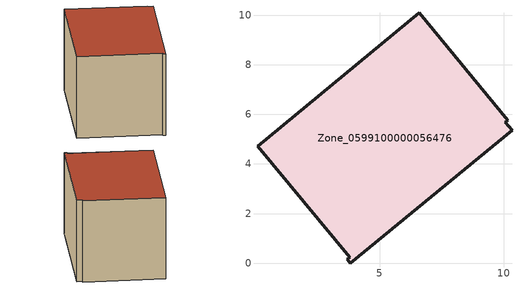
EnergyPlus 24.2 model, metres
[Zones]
Zone_0599100000056476
 floor ground (C_G): 10.16,5.77 10.07,5.69 10.34,5.37 3.82,0 3.69,0.15 3.8,0.25 0.09,4.72 6.6,10.1 z3.09
 wall outside (C_F): 6.6,10.1 0.09,4.72 3.8,0.25 3.69,0.15 3.82,0 10.34,5.37 10.07,5.69 10.16,5.77 6.6,10.1 z3.09:9.01
 roof outside (C_R): 10.07,5.69 10.16,5.77 6.6,10.1 0.09,4.72 3.8,0.25 3.69,0.15 3.82,0 10.34,5.37 z9.01
[BUILDING]
Pand.0599100000056476: North Axis=0; Terrain=City; Loads Convergence Tolerance Value=0.04; Temperature Convergence Tolerance Value=0.4; Solar Distribution=FullExterior; Maximum Number of Warmup Days=25; Minimum Number of Warmup Days=1
[Site:Location]
Rotterdam.The.Hague.AP_ZH_NLD Design_Conditions: Latitude=51.96; Longitude=4.45; Time Zone=1; Elevation=-4.5
[SITE:GROUNDTEMPERATURE:BUILDINGSURFACE]
18, 18, 18, 18, 18, 18, 18, 18, 18, 18, 18, 18
[MATERIAL] Thermal Absorptance=0.9; Solar Absorptance=0.7; Visible Absorptance=0.7
Name | Roughness | Thickness | Conductivity | Density | Specific Heat
G.TI.1946-1964 | MediumSmooth | 0.15 | 1 | 540 | 1210
F.TI.1946-1964 | Rough | 0.3 | 0.857143 | 1920 | 840
R.TI.1946-1964 | MediumRough | 0.2 | 0.277778 | 1500 | 1000
[CONSTRUCTION]
C_G: G.TI.1946-1964
C_F: F.TI.1946-1964
C_R: R.TI.1946-1964
[ZONE]
Zone_0599100000056476: Type=1; Multiplier=1; Ceiling Height=Autocalculate; Volume=Autocalculate; Floor Area=autocalculate; Part of Total Floor Area=Yes
[ZONEINFILTRATION:DESIGNFLOWRATE]
Infil_Zone_0599100000056476: Zone or ZoneList or Space or SpaceList=Zone_0599100000056476; Schedule=AlwaysOn; Design Flow Rate Calculation Method=Flow/Area; Flow Rate per Floor Area=0.003; Constant Term Coefficient=1; Temperature Term Coefficient=0; Velocity Term Coefficient=0; Velocity Squared Term Coefficient=0
[HVACTEMPLATE:ZONE:IDEALLOADSAIRSYSTEM]
Zone_0599100000056476: Maximum Heating Supply Air Temperature=50; Minimum Cooling Supply Air Temperature=13; Maximum Heating Supply Air Humidity Ratio=0.0156; Minimum Cooling Supply Air Humidity Ratio=0.0077; Heating Limit=NoLimit; Cooling Limit=NoLimit; Dehumidification Control Type=ConstantSensibleHeatRatio; Cooling Sensible Heat Ratio=0.7; Dehumidification Setpoint=60; Humidification Control Type=None; Humidification Setpoint=30; Outdoor Air Method=None; Outdoor Air Flow Rate per Person=0.00944; Outdoor Air Flow Rate per Zone Floor Area=0; Outdoor Air Flow Rate per Zone=0; Demand Controlled Ventilation Type=None; Outdoor Air Economizer Type=NoEconomizer; Heat Recovery Type=None; Sensible Heat Recovery Effectiveness=0.7; Latent Heat Recovery Effectiveness=0.65
[ZONECONTROL:THERMOSTAT]
ThermostatControl_Zone_0599100000056476: Zone or ZoneList=Zone_0599100000056476; Control Type Schedule=DualSetpointControlType; Control 1=Thermostat_Zone_0599100000056476; Temperature Difference Between Cutout And Setpoint=0
[THERMOSTATSETPOINT:DUALSETPOINT]
Thermostat_Zone_0599100000056476: Heating Setpoint Temperature Schedule=HeatingSetpoint_Zone_0599100000056476; Cooling Setpoint Temperature Schedule=CoolingSetpoint_Zone_0599100000056476
[SCHEDULE:COMPACT]
HeatingSetpoint_Zone_0599100000056476: Through: 12/31, For: AllDays, Until: 24:00, 21
CoolingSetpoint_Zone_0599100000056476: Through: 12/31, For: AllDays, Until: 24:00, 24
DualSetpointControlType: Through: 12/31, For: AllDays, Until: 24:00, 4
AlwaysOn: Through: 12/31, For: AllDays, Until: 24:00, 1
